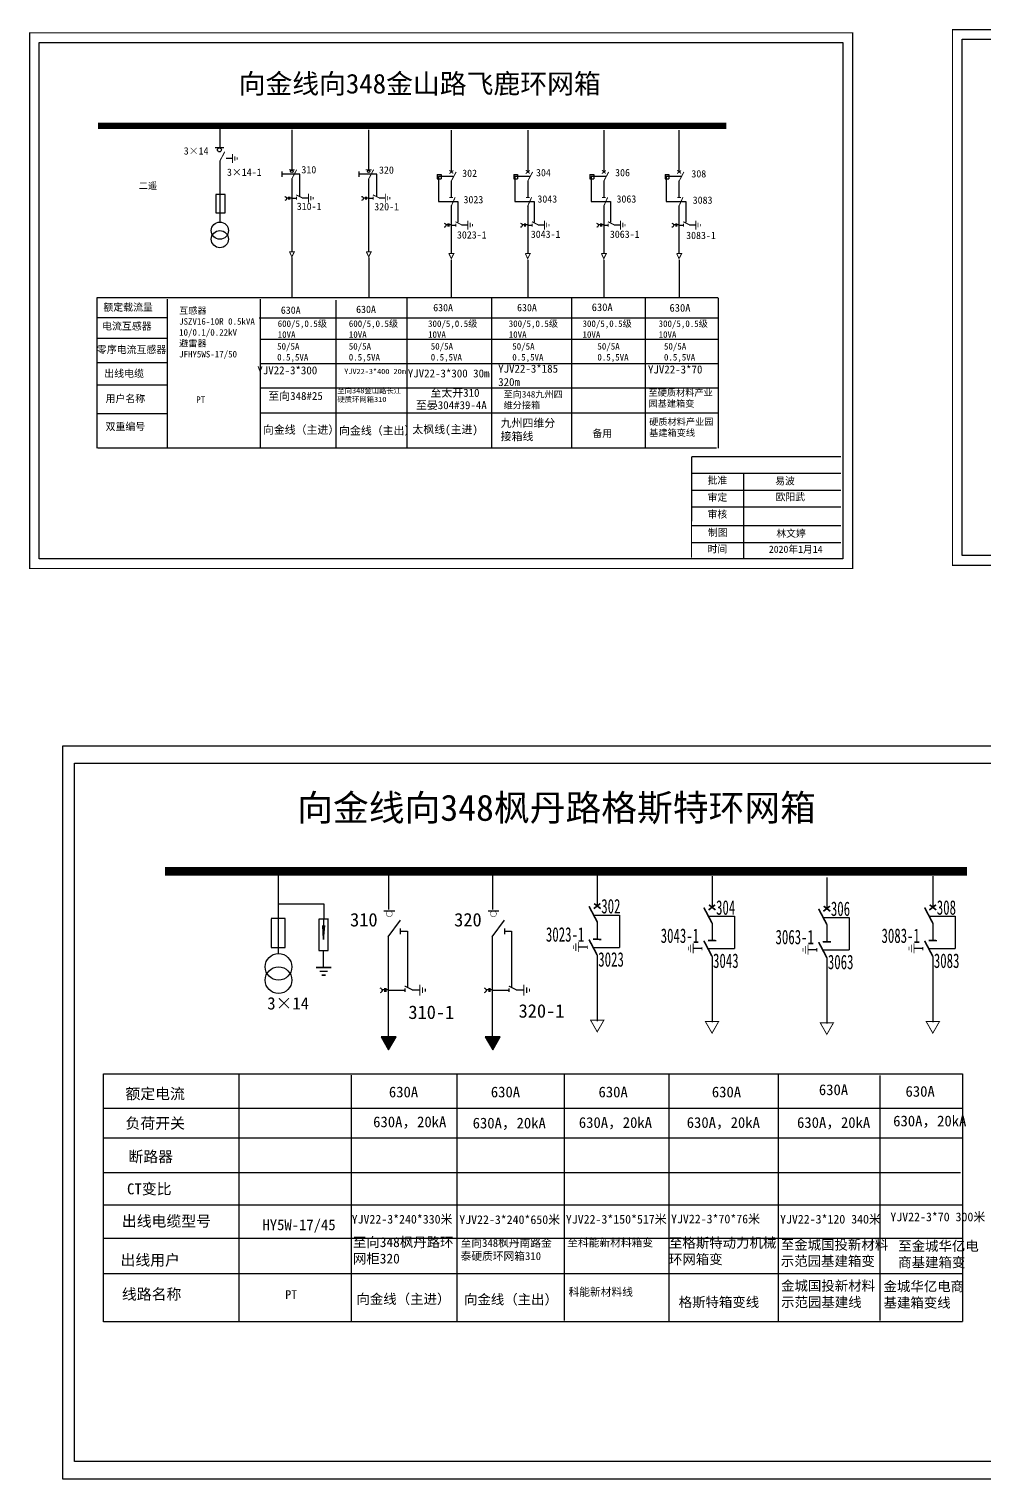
# Model space of a CAD drawing. Extents: x 1414 to 2152, y -447 to -213.
# Drawn here: x 1618.9 to 1764.7, y -436.2 to -215.1 of the extents above; entities that cross this region are included whole.
import ezdxf

# ---------------------------------------------------------------- set-up
doc = ezdxf.new("R2010")
doc.units = 0
doc.header["$LTSCALE"] = 0.774411
doc.linetypes.add('ACAD_ISO02W100', pattern=[15, 12, -3])
doc.linetypes.add('CENTER', pattern=[50.8, 31.75, -6.35, 6.35, -6.35])
doc.layers.get('0').update_dxf_attribs({"linetype": 'CONTINUOUS'})
doc.layers.add('1', color=7, linetype='CONTINUOUS')
doc.layers.add('2', color=7, linetype='CONTINUOUS')
doc.styles.add('HZ', font='')
doc.styles.add('hztxt_txtstyle_0.00_0_0', font='simkai.ttf')
doc.styles.add('hztxt_txtstyle_2.70_0_0', font='simkai.ttf', dxfattribs={"height": 2.7})
doc.styles.add('KaiTi_GB2312_txtstyle_1.09_0_0', font='simkai_0.ttf', dxfattribs={"height": 1.0944})
doc.styles.get("Standard").update_dxf_attribs({"font": '', "height": 2.5})
doc.styles.add('字体', font='simkai_0.ttf', dxfattribs={"height": 2.5})
doc.styles.add('宋体', font='')
doc.styles.get('HZ').set_extended_font_data('SimSun')
doc.styles.get('Standard').set_extended_font_data('SimSun')
doc.styles.get('宋体').set_extended_font_data('SimSun')

# ---------------------------------------------------------------- blocks, each defined once
blk = doc.blocks.new('JD')
for points in [[(-2, 0.2), (-2, -0.2), (2, 0.2), (2, -0.2)], [(1, -1.2), (1, -0.8), (-1, -1.2), (-1, -0.8)], [(-0.5, -1.8), (-0.5, -2.2), (0.5, -1.8), (0.5, -2.2)]]:
    blk.add_trace(points)

msp = doc.modelspace()

# ---------------------------------------------------------------- hatches: boundary and pattern name
for points in [[(1673.77, -370.78), (1674.9, -368.82), (1672.64, -368.82)], [(1689.64, -370.78), (1690.77, -368.82), (1688.51, -368.82)]]:
    msp.add_hatch(color=7).paths.add_polyline_path(points)

# ---------------------------------------------------------------- linework, layer by layer
at = {"color": 0}
for p, q in [((1648.02, -229.88), (1648.02, -233.17)), ((1659, -230.48), (1659, -236.59)), ((1670.72, -230.48), (1670.72, -236.59)), ((1683.31, -230.52), (1683.31, -236.93)), ((1694.97, -230.52), (1694.97, -236.93)), ((1706.57, -230.52), (1706.57, -236.93)), ((1718.04, -230.52), (1718.04, -236.93)), ((1648.04, -235.2), (1648.04, -244.53)), ((1649.02, -234.83), (1649.96, -234.83)), ((1659, -237.96), (1659, -249.06)), ((1670.72, -237.96), (1670.72, -249.06)), ((1681.18, -237.28), (1681.78, -237.28)), ((1681.18, -237.28), (1681.18, -237.94)), ((1681.18, -237.94), (1681.78, -237.94)), ((1681.78, -237.28), (1681.78, -237.94)), ((1683.31, -238.29), (1683.31, -240.77)), ((1692.84, -237.28), (1693.44, -237.28)), ((1692.84, -237.28), (1692.84, -237.94)), ((1692.84, -237.94), (1693.44, -237.94)), ((1693.44, -237.28), (1693.44, -237.94)), ((1694.97, -238.29), (1694.97, -240.77)), ((1704.44, -237.28), (1705.04, -237.28)), ((1704.44, -237.28), (1704.44, -237.94)), ((1704.44, -237.94), (1705.04, -237.94)), ((1705.04, -237.28), (1705.04, -237.94)), ((1706.57, -238.29), (1706.57, -240.77)), ((1715.91, -237.28), (1716.51, -237.28)), ((1715.91, -237.28), (1715.91, -237.94)), ((1715.91, -237.94), (1716.51, -237.94)), ((1716.51, -237.28), (1716.51, -237.94)), ((1718.04, -238.29), (1718.04, -240.77)), ((1659, -240.9), (1659.7, -240.9)), ((1660.6, -240.88), (1661.54, -240.88)), ((1670.72, -240.9), (1671.41, -240.9)), ((1672.32, -240.88), (1673.26, -240.88)), ((1683.31, -242.01), (1683.31, -249.31)), ((1694.97, -242.01), (1694.97, -249.31)), ((1706.57, -242.01), (1706.57, -249.31)), ((1718.04, -242.01), (1718.04, -249.31)), ((1683.31, -245.01), (1684, -245.01)), ((1684.9, -244.99), (1685.85, -244.99)), ((1694.97, -245.01), (1695.66, -245.01)), ((1696.56, -244.99), (1697.5, -244.99)), ((1706.57, -245.01), (1707.26, -245.01)), ((1708.16, -244.99), (1709.1, -244.99)), ((1718.04, -245.01), (1718.73, -245.01)), ((1719.64, -244.99), (1720.58, -244.99)), ((1640.08, -259.16), (1629.38, -259.16)), ((1640.04, -262.31), (1629.33, -262.31)), ((1640.04, -266.02), (1629.33, -266.02)), ((1640, -269.41), (1629.29, -269.41)), ((1640.04, -273.82), (1629.33, -273.82)), ((1673.7, -353.56), (1673.7, -369.16)), ((1689.57, -353.56), (1689.57, -369.16)), ((1650.93, -374.47), (1650.93, -412.28)), ((1668.03, -374.68), (1668.03, -412.34)), ((1630.29, -379.67), (1645.32, -379.67)), ((1645.25, -379.67), (1657.93, -379.67)), ((1655.43, -379.67), (1761.32, -379.67)), ((1630.29, -384.24), (1645.26, -384.24)), ((1645.19, -384.24), (1657.87, -384.24)), ((1657.65, -384.24), (1761.26, -384.24)), ((1630.29, -394.45), (1645.15, -394.45)), ((1645.08, -394.45), (1657.76, -394.45)), ((1657.54, -394.45), (1761.15, -394.45))]:
    msp.add_line(p, q, dxfattribs=at)
at = {"color": 0, "linetype": 'ACAD_ISO02W100'}
for p, q in [((1683.61, -237.63), (1681.37, -237.63)), ((1681.37, -237.63), (1681.37, -241.44)), ((1695.27, -237.63), (1693.03, -237.63)), ((1693.03, -237.63), (1693.03, -241.44)), ((1706.87, -237.63), (1704.63, -237.63)), ((1704.63, -237.63), (1704.63, -241.44)), ((1718.34, -237.63), (1716.1, -237.63)), ((1716.1, -237.63), (1716.1, -241.44)), ((1681.37, -241.44), (1684.33, -241.44)), ((1684.33, -241.44), (1684.33, -244.58)), ((1693.03, -241.44), (1695.98, -241.44)), ((1695.98, -241.44), (1695.98, -244.58)), ((1704.63, -241.44), (1707.58, -241.44)), ((1707.58, -241.44), (1707.58, -244.58)), ((1716.1, -241.44), (1719.06, -241.44)), ((1719.06, -241.44), (1719.06, -244.58))]:
    msp.add_line(p, q, dxfattribs=at)
at = {"color": 0, "linetype": 'CENTER'}
for p, q in [((1659.01, -249.96), (1659.01, -256.09)), ((1670.73, -249.96), (1670.73, -256.09)), ((1683.32, -250.3), (1683.32, -256.06)), ((1694.97, -250.3), (1694.97, -256.06)), ((1706.57, -250.3), (1706.57, -256.06)), ((1718.05, -250.3), (1718.05, -256.06))]:
    msp.add_line(p, q, dxfattribs=at)
at = {"color": 0, "linetype": 'Continuous'}
for p, q in [((1629.31, -256.08), (1723.97, -256.08)), ((1629.35, -279.02), (1629.35, -256.08)), ((1639.98, -256.33), (1639.98, -279.02)), ((1654.19, -256.33), (1654.19, -279.02)), ((1665.71, -256.48), (1665.71, -279)), ((1676.54, -256.12), (1676.54, -279.02)), ((1689.43, -256.12), (1689.43, -279.02)), ((1701.63, -256.14), (1701.63, -279.03)), ((1712.9, -256.21), (1712.9, -279.11)), ((1724.03, -256.09), (1724.03, -279.04)), ((1654.02, -259.14), (1724.01, -259.14)), ((1654.19, -262.44), (1724.03, -262.44)), ((1654.19, -266.12), (1723.91, -266.12)), ((1654.19, -269.85), (1724.1, -269.85)), ((1654.19, -273.64), (1724.01, -273.64)), ((1723.76, -279.02), (1629.43, -279.02)), ((1719.97, -282.83), (1742.72, -282.83)), ((1727.86, -282.83), (1727.86, -295.76)), ((1719.97, -285.42), (1742.72, -285.42)), ((1719.97, -288.01), (1742.72, -288.01)), ((1719.97, -290.84), (1742.72, -290.84)), ((1719.97, -293.43), (1742.72, -293.43))]:
    msp.add_line(p, q, dxfattribs=at)
for p, q in [((1656.94, -344.12), (1656.94, -356.19)), ((1705.57, -344.13), (1705.57, -348.96)), ((1723.08, -344.32), (1723.08, -349.15)), ((1740.58, -344.52), (1740.58, -349.35)), ((1756.74, -344.32), (1756.74, -349.15)), ((1658.01, -350.76), (1655.86, -350.76)), ((1655.86, -350.81), (1655.86, -355.17)), ((1658.01, -355.17), (1658.01, -350.76)), ((1664.6, -350.89), (1663.15, -350.89)), ((1673.06, -349.59), (1674.69, -349.59)), ((1688.93, -349.59), (1690.56, -349.59)), ((1705.02, -350.24), (1708.99, -350.24)), ((1705.57, -351.28), (1705.57, -353.93)), ((1708.99, -350.24), (1708.99, -355.17)), ((1722.53, -350.43), (1726.5, -350.43)), ((1723.08, -351.48), (1723.08, -354.13)), ((1726.5, -350.43), (1726.5, -355.36)), ((1740.03, -350.63), (1744, -350.63)), ((1744, -350.63), (1744, -355.56)), ((1756.19, -350.43), (1760.16, -350.43)), ((1756.74, -351.48), (1756.74, -354.13)), ((1760.16, -350.43), (1760.16, -355.36)), ((1675.55, -352.29), (1675.55, -353.14)), ((1675.57, -352.72), (1676.65, -352.72)), ((1676.65, -352.72), (1676.65, -361.29)), ((1691.42, -352.29), (1691.42, -353.14)), ((1691.44, -352.72), (1692.52, -352.72)), ((1692.52, -352.72), (1692.52, -361.29)), ((1740.58, -351.67), (1740.58, -354.32)), ((1655.86, -355.17), (1658.01, -355.17)), ((1704.05, -355.16), (1702.71, -355.16)), ((1704.95, -355.17), (1708.99, -355.17)), ((1721.56, -355.36), (1720.21, -355.36)), ((1722.45, -355.36), (1726.5, -355.36)), ((1739.06, -355.56), (1737.72, -355.56)), ((1739.96, -355.56), (1744, -355.56)), ((1755.22, -355.36), (1753.88, -355.36)), ((1756.12, -355.36), (1760.16, -355.36)), ((1705.57, -356.35), (1705.57, -366.4)), ((1723.08, -356.55), (1723.08, -366.59)), ((1740.58, -356.74), (1740.58, -366.79)), ((1756.74, -356.55), (1756.74, -366.59)), ((1673.77, -361.68), (1676.26, -361.68)), ((1677.36, -361.65), (1678.5, -361.65)), ((1689.64, -361.68), (1692.13, -361.68)), ((1693.23, -361.65), (1694.37, -361.65))]:
    msp.add_line(p, q)
at = {"color": 7}
for p, q in [((1673.81, -349.41), (1673.81, -343.82)), ((1689.68, -349.41), (1689.68, -343.82))]:
    msp.add_line(p, q, dxfattribs=at)
at = {"linetype": 'Continuous'}
for p, q in [((1656.94, -348.55), (1663.87, -348.55)), ((1663.87, -348.55), (1663.87, -350.88))]:
    msp.add_line(p, q, dxfattribs=at)
at = {"color": 0, "linetype": 'Continuous', "const_width": 0.182}
for points in [[(1619.02, -215.7), (1744.51, -215.7), (1744.51, -297.4), (1619.02, -297.4)], [(1759.75, -215.21), (1885.23, -215.21), (1885.23, -296.91), (1759.75, -296.91)]]:
    msp.add_lwpolyline(points, close=True, dxfattribs=at)
at = {"color": 0, "linetype": 'Continuous'}
for points in [[(1761.23, -216.68), (1883.76, -216.68), (1883.76, -295.43), (1761.23, -295.43)], [(1620.5, -217.18), (1743.03, -217.18), (1743.03, -295.93), (1620.5, -295.93)]]:
    msp.add_lwpolyline(points, close=True, dxfattribs=at)
at = {"color": 0}
for points, const_width in [([(1629.43, -229.88), (1725.28, -229.88)], 0.998), ([(1647.27, -233.22), (1648.67, -233.22)], 0.238), ([(1648.04, -235.24), (1648.79, -233.82)], 0.15), ([(1658.56, -236.61), (1659.45, -236.61)], 0.15), ([(1659, -237.99), (1659.75, -236.57)], 0.15), ([(1670.28, -236.61), (1671.16, -236.61)], 0.15), ([(1670.72, -237.99), (1671.47, -236.57)], 0.15), ([(1683.03, -236.66), (1683.62, -237.14)], 0.15), ([(1694.69, -236.66), (1695.28, -237.14)], 0.15), ([(1706.29, -236.66), (1706.87, -237.14)], 0.15), ([(1717.76, -236.66), (1718.35, -237.14)], 0.15), ([(1683.03, -237.16), (1683.63, -236.7)], 0.15), ([(1683.31, -238.33), (1684.06, -236.91)], 0.15), ([(1694.68, -237.16), (1695.29, -236.7)], 0.15), ([(1694.97, -238.33), (1695.72, -236.91)], 0.15), ([(1706.28, -237.16), (1706.89, -236.7)], 0.15), ([(1706.57, -238.33), (1707.32, -236.91)], 0.15), ([(1717.76, -237.16), (1718.37, -236.7)], 0.15), ([(1718.04, -238.33), (1718.79, -236.91)], 0.15), ([(1659.66, -240.41), (1660.66, -240.9)], 0.15), ([(1659.7, -240.67), (1659.7, -241.13)], 0.15), ([(1671.38, -240.41), (1672.37, -240.9)], 0.15), ([(1671.41, -240.67), (1671.41, -241.13)], 0.15), ([(1683.04, -240.81), (1683.6, -240.81)], 0.15), ([(1683.28, -242.19), (1683.91, -240.78)], 0.15), ([(1694.7, -240.81), (1695.26, -240.81)], 0.15), ([(1694.94, -242.19), (1695.57, -240.78)], 0.15), ([(1706.3, -240.81), (1706.85, -240.81)], 0.15), ([(1706.54, -242.19), (1707.17, -240.78)], 0.15), ([(1717.78, -240.81), (1718.33, -240.81)], 0.15), ([(1718.01, -242.19), (1718.64, -240.78)], 0.15), ([(1683.96, -244.51), (1684.96, -245.01)], 0.15), ([(1684, -244.78), (1684, -245.24)], 0.15), ([(1695.62, -244.51), (1696.62, -245.01)], 0.15), ([(1695.66, -244.78), (1695.66, -245.24)], 0.15), ([(1707.22, -244.51), (1708.22, -245.01)], 0.15), ([(1707.26, -244.78), (1707.26, -245.24)], 0.15), ([(1718.7, -244.51), (1719.69, -245.01)], 0.15), ([(1718.73, -244.78), (1718.73, -245.24)], 0.15), ([(1658.64, -249.08), (1659.4, -249.08), (1659.01, -249.85), (1658.65, -249.07)], 0.15), ([(1670.35, -249.08), (1671.12, -249.08), (1670.73, -249.85), (1670.36, -249.07)], 0.15), ([(1682.94, -249.36), (1683.71, -249.36), (1683.32, -250.13), (1682.95, -249.35)], 0.15), ([(1694.6, -249.36), (1695.36, -249.36), (1694.97, -250.13), (1694.61, -249.35)], 0.15), ([(1706.2, -249.36), (1706.96, -249.36), (1706.57, -250.13), (1706.21, -249.35)], 0.15), ([(1717.68, -249.36), (1718.44, -249.36), (1718.05, -250.13), (1717.68, -249.35)], 0.15)]:
    msp.add_lwpolyline(points, dxfattribs=dict(at, const_width=const_width))
for points in [[(1657.49, -236.84), (1657.49, -237.67)], [(1669.21, -236.84), (1669.21, -237.67)], [(1647.44, -240.37), (1647.44, -243.17), (1648.83, -243.17), (1648.83, -240.34), (1647.44, -240.34)], [(1658.5, -240.9), (1658.19, -240.9)], [(1658.5, -240.69), (1658.5, -241.14)], [(1658.64, -240.69), (1658.64, -241.14)], [(1659, -240.9), (1658.64, -240.9)], [(1670.22, -240.9), (1669.9, -240.9)], [(1670.22, -240.69), (1670.22, -241.14)], [(1670.36, -240.69), (1670.36, -241.14)], [(1670.72, -240.9), (1670.36, -240.9)], [(1682.81, -245), (1682.49, -245)], [(1682.81, -244.79), (1682.81, -245.25)], [(1682.95, -244.79), (1682.95, -245.25)], [(1683.31, -245), (1682.95, -245)], [(1694.47, -245), (1694.15, -245)], [(1694.47, -244.79), (1694.47, -245.25)], [(1694.61, -244.79), (1694.61, -245.25)], [(1694.97, -245), (1694.61, -245)], [(1706.06, -245), (1705.75, -245)], [(1706.06, -244.79), (1706.06, -245.25)], [(1706.2, -244.79), (1706.2, -245.25)], [(1706.57, -245), (1706.2, -245)], [(1717.54, -245), (1717.22, -245)], [(1717.54, -244.79), (1717.54, -245.25)], [(1717.68, -244.79), (1717.68, -245.25)], [(1718.04, -245), (1717.68, -245)]]:
    msp.add_lwpolyline(points, dxfattribs=at)
at = {"color": 0, "linetype": 'ACAD_ISO02W100'}
for points in [[(1660.23, -240.67), (1660.23, -237.26), (1657.49, -237.26)], [(1671.95, -240.67), (1671.95, -237.26), (1669.21, -237.26)]]:
    msp.add_lwpolyline(points, dxfattribs=at)
at = {"color": 0}
for points in [[(1657.92, -240.64, -0.877934), (1657.93, -241.25)], [(1669.64, -240.64, -0.877934), (1669.65, -241.25)], [(1682.22, -244.74, -0.877934), (1682.24, -245.35)], [(1693.88, -244.74, -0.877934), (1693.89, -245.35)], [(1705.48, -244.74, -0.877934), (1705.49, -245.35)], [(1716.96, -244.74, -0.877934), (1716.97, -245.35)]]:
    msp.add_lwpolyline(points, format="xyb", dxfattribs=at)
at = {"color": 0, "linetype": 'Continuous', "const_width": 0.182}
for points in [[(1719.97, -280.35), (1719.95, -295.72)], [(1719.97, -280.35), (1742.72, -280.35)]]:
    msp.add_lwpolyline(points, dxfattribs=at)
at = {"linetype": 'Continuous'}
for points in [[(1624.09, -324.44), (1790.6, -324.44), (1790.6, -436.25), (1624.09, -436.25)], [(1625.85, -327.08), (1788.4, -327.08), (1788.4, -433.6), (1625.85, -433.6)]]:
    msp.add_lwpolyline(points, close=True, dxfattribs=at)
for points, const_width in [([(1639.66, -343.59), (1761.95, -343.59)], 1.33), ([(1705.57, -351.28), (1704.32, -348.91)], 0.25), ([(1706.04, -348.49), (1705.04, -349.27)], 0.25), ([(1705.1, -348.49), (1706.1, -349.27)], 0.25), ([(1723.08, -351.48), (1721.83, -349.1)], 0.25), ([(1723.55, -348.68), (1722.55, -349.47)], 0.25), ([(1722.61, -348.68), (1723.61, -349.47)], 0.25), ([(1740.58, -351.67), (1739.33, -349.3)], 0.25), ([(1741.05, -348.88), (1740.05, -349.67)], 0.25), ([(1740.11, -348.88), (1741.11, -349.67)], 0.25), ([(1756.74, -351.48), (1755.49, -349.1)], 0.25), ([(1757.21, -348.68), (1756.21, -349.47)], 0.25), ([(1756.27, -348.68), (1757.27, -349.47)], 0.25), ([(1673.06, -349.59), (1674.69, -349.59)], 0.139), ([(1688.93, -349.59), (1690.56, -349.59)], 0.139), ([(1706.21, -353.96), (1704.93, -353.91)], 0.25), ([(1701.94, -354.88), (1701.94, -355.42)], 0.109), ([(1702.31, -354.55), (1702.31, -355.72)], 0.109), ([(1702.7, -354.36), (1702.7, -355.9)], 0.109), ([(1704.05, -354.89), (1704.05, -355.44)], 0.109), ([(1705.57, -356.35), (1704.32, -353.98)], 0.25), ([(1719.45, -355.07), (1719.45, -355.62)], 0.109), ([(1719.81, -354.74), (1719.81, -355.92)], 0.109), ([(1720.2, -354.56), (1720.2, -356.1)], 0.109), ([(1721.56, -355.09), (1721.56, -355.63)], 0.109), ([(1723.08, -356.55), (1721.83, -354.17)], 0.25), ([(1723.72, -354.15), (1722.44, -354.11)], 0.25), ([(1736.95, -355.27), (1736.95, -355.81)], 0.109), ([(1737.32, -354.94), (1737.32, -356.11)], 0.109), ([(1737.71, -354.76), (1737.71, -356.29)], 0.109), ([(1739.06, -355.28), (1739.06, -355.83)], 0.109), ([(1740.58, -356.74), (1739.33, -354.37)], 0.25), ([(1741.22, -354.35), (1739.94, -354.3)], 0.25), ([(1753.11, -355.07), (1753.11, -355.62)], 0.109), ([(1753.48, -354.74), (1753.48, -355.92)], 0.109), ([(1753.87, -354.56), (1753.87, -356.1)], 0.109), ([(1755.22, -355.09), (1755.22, -355.63)], 0.109), ([(1756.74, -356.55), (1755.49, -354.17)], 0.25), ([(1757.38, -354.15), (1756.1, -354.11)], 0.25), ([(1676.21, -361.07), (1677.43, -361.68)], 0.182), ([(1676.26, -361.4), (1676.26, -361.96)], 0.182), ([(1692.08, -361.07), (1693.3, -361.68)], 0.182), ([(1692.13, -361.4), (1692.13, -361.96)], 0.182)]:
    msp.add_lwpolyline(points, dxfattribs=dict(const_width=const_width))
at = {"const_width": 0.0695}
for points in [[(1673.42, -350.05, 1), (1674.32, -350.05, 1)], [(1689.29, -350.05, 1), (1690.19, -350.05, 1)]]:
    msp.add_lwpolyline(points, format="xyb", close=True, dxfattribs=at)
for points in [[(1672.45, -361.36, -0.877934), (1672.46, -362.09)], [(1688.32, -361.36, -0.877934), (1688.33, -362.09)]]:
    msp.add_lwpolyline(points, format="xyb")
for points in [[(1673.16, -361.67), (1672.78, -361.67)], [(1673.16, -361.41), (1673.16, -361.97)], [(1673.33, -361.41), (1673.33, -361.97)], [(1673.77, -361.67), (1673.33, -361.67)], [(1689.03, -361.67), (1688.65, -361.67)], [(1689.03, -361.41), (1689.03, -361.97)], [(1689.2, -361.41), (1689.2, -361.97)], [(1689.64, -361.67), (1689.2, -361.67)]]:
    msp.add_lwpolyline(points)
at = {"color": 0, "const_width": 0.141}
for points in [[(1704.57, -366.29), (1705.57, -368.05), (1706.58, -366.29)], [(1722.07, -366.49), (1723.08, -368.25), (1724.08, -366.49)], [(1739.58, -366.68), (1740.58, -368.44), (1741.59, -366.68)], [(1755.74, -366.49), (1756.74, -368.25), (1757.75, -366.49)]]:
    msp.add_lwpolyline(points, close=True, dxfattribs=at)
at = {"color": 7}
for points in [[(1673.77, -370.78), (1674.9, -368.82), (1672.64, -368.82)], [(1689.64, -370.78), (1690.77, -368.82), (1688.51, -368.82)]]:
    msp.add_lwpolyline(points, close=True, dxfattribs=at)
at = {"color": 0}
for centre, radius in [((1647.97, -233.55), 0.305), ((1659, -236.82), 0.192), ((1670.72, -236.82), 0.192)]:
    msp.add_circle(centre, radius, dxfattribs=at)
for points in [[(1665.04, -358.11), (1665.04, -358.35), (1662.68, -358.11), (1662.68, -358.35)], [(1663.27, -358.94), (1663.27, -358.7), (1664.45, -358.94), (1664.45, -358.7)], [(1664.15, -359.29), (1664.15, -359.53), (1663.56, -359.29), (1663.56, -359.53)]]:
    msp.add_trace(points)
at = {"layer": '1'}
for points in [[(1672.45, -361.35, -0.877934), (1672.46, -362.09)], [(1688.32, -361.35, -0.877934), (1688.33, -362.09)]]:
    msp.add_lwpolyline(points, format="xyb", dxfattribs=at)
at = {"layer": '2'}
for p, q in [((1663.15, -350.89), (1663.15, -355.66)), ((1663.85, -350.92), (1663.86, -353.99)), ((1664.55, -355.66), (1664.55, -350.9)), ((1673.7, -353.56), (1675.58, -351.04)), ((1689.57, -353.56), (1691.45, -351.04)), ((1663.86, -353.92), (1663.72, -351.82)), ((1663.82, -353.99), (1664.03, -351.82)), ((1663.15, -355.66), (1664.55, -355.66)), ((1663.86, -358.23), (1663.86, -355.81)), ((1630.29, -374.47), (1645.26, -374.47)), ((1630.29, -412.28), (1630.29, -374.47)), ((1645.19, -374.47), (1657.87, -374.47)), ((1657.65, -374.47), (1761.26, -374.47)), ((1684.16, -374.51), (1684.16, -412.34)), ((1700.53, -374.63), (1700.53, -412.09)), ((1716.49, -374.63), (1716.49, -412.22)), ((1733.17, -374.63), (1733.17, -412.22)), ((1748.65, -374.7), (1748.65, -412.09)), ((1761.26, -374.47), (1761.26, -412.22)), ((1630.29, -389.49), (1655.25, -389.49)), ((1644.87, -389.49), (1657.55, -389.49)), ((1657.34, -389.49), (1760.95, -389.49)), ((1630.29, -399.5), (1761.17, -399.5)), ((1645.26, -404.97), (1630.29, -404.97)), ((1657.87, -404.97), (1645.19, -404.97)), ((1761.26, -404.97), (1657.65, -404.97)), ((1645.26, -412.28), (1630.29, -412.28)), ((1657.87, -412.28), (1645.19, -412.28)), ((1761.26, -412.28), (1657.65, -412.28))]:
    msp.add_line(p, q, dxfattribs=at)
at = {"layer": '2', "color": 0}
for centre in [(1648.04, -245.86), (1648.04, -247.17)]:
    msp.add_circle(centre, 1.31, dxfattribs=at)
at = {"layer": '2'}
for centre in [(1656.98, -358.14), (1656.98, -360.17)]:
    msp.add_circle(centre, 2.04, dxfattribs=at)

# ---------------------------------------------------------------- block references
at = {"color": 0, "xscale": 0.3494655254594932, "yscale": 0.3494655254594932, "zscale": 0.3494655254595134, "rotation": 90}
for p in [(1649.97, -234.86), (1661.55, -240.91), (1673.27, -240.91), (1685.86, -245.02), (1697.52, -245.02), (1709.11, -245.02), (1720.59, -245.02)]:
    msp.add_blockref('JD', p, dxfattribs=at)
at = {"xscale": 0.4250017950198526, "yscale": 0.4250017950198526, "zscale": 0.4250017950949055, "rotation": 90}
for p in [(1678.52, -361.69), (1694.39, -361.69)]:
    msp.add_blockref('JD', p, dxfattribs=at)

# ---------------------------------------------------------------- texts
at = {"color": 0, "linetype": 'Continuous', "style": 'hztxt_txtstyle_2.70_0_0'}
for s, p in [('3×14', (1642.53, -234.26)), ('3×14-1', (1649.12, -237.51)), ('310', (1660.47, -237.12)), ('320', (1672.3, -237.18)), ('302', (1684.98, -237.67)), ('304', (1696.24, -237.57)), ('306', (1708.3, -237.57)), ('308', (1719.93, -237.75)), ('3023', (1685.18, -241.69)), ('3043', (1696.45, -241.59)), ('3063', (1708.51, -241.59)), ('3083', (1720.13, -241.77)), ('310-1', (1659.76, -242.71)), ('320-1', (1671.58, -242.77)), ('3023-1', (1684.18, -247.07)), ('3043-1', (1695.44, -246.97)), ('3063-1', (1707.5, -246.97)), ('3083-1', (1719.13, -247.14))]:
    msp.add_text(s, height=1.109, dxfattribs=at).set_placement(p)
at = {"style": '宋体', "width": 0.65}
for s, p in [('302', (1706.19, -349.99)), ('304', (1723.69, -350.19)), ('306', (1741.2, -350.38)), ('308', (1757.35, -350.19)), ('3023-1', (1697.75, -354.3)), ('3043-1', (1715.25, -354.49)), ('3063-1', (1732.76, -354.69)), ('3083-1', (1748.92, -354.49)), ('3023', (1705.73, -358.11)), ('3043', (1723.23, -358.31)), ('3063', (1740.74, -358.5)), ('3083', (1756.9, -358.31))]:
    msp.add_text(s, height=2.206, dxfattribs=at).set_placement(p)
at = {"color": 0}
for s, height, p in [('310', 2.055, (1667.89, -351.98)), ('320', 2.055, (1683.76, -351.98)), ('310-1', 2.055, (1676.78, -366.09)), ('320-1', 2.055, (1693.58, -365.89)), ('630A', 1.639, (1673.81, -378.04)), ('630A', 1.639, (1689.35, -378.04)), ('630A', 1.639, (1705.77, -378.04)), ('630A', 1.639, (1723.05, -378.04)), ('630A', 1.639, (1739.37, -377.7)), ('630A', 1.639, (1752.58, -377.95)), ('630A，20kA', 1.639, (1671.41, -382.6)), ('630A，20kA', 1.639, (1686.58, -382.78)), ('630A，20kA', 1.639, (1702.77, -382.7)), ('630A，20kA', 1.639, (1719.22, -382.7)), ('630A，20kA', 1.639, (1736.04, -382.7)), ('630A，20kA', 1.639, (1750.7, -382.46)), ('YJV22-3*240*330米', 1.3284, (1668.13, -397.29)), ('YJV22-3*150*517米', 1.3284, (1700.79, -397.3)), ('YJV22-3*70*76米', 1.3284, (1716.83, -397.25)), ('YJV22-3*120 340米', 1.3284, (1733.45, -397.29)), ('YJV22-3*70 300米', 1.3284, (1750.27, -396.94)), ('HY5W-17/45', 1.639, (1654.53, -398.3)), ('YJV22-3*240*650米', 1.3284, (1684.54, -397.36)), ('PT', 1.328, (1658.01, -408.78))]:
    msp.add_text(s, height=height, dxfattribs=at).set_placement(p)
msp.add_text('3×14', height=1.875).set_placement((1655.26, -364.64))
at = {"color": 0, "style": 'HZ'}
for s, p in [('额定电流', (1633.64, -378.32)), ('负荷开关', (1633.65, -382.82)), ('断路器', (1634.09, -387.91)), ('CT变比', (1633.88, -392.83)), ('出线电缆型号', (1633.09, -397.75)), ('出线用户', (1632.88, -403.68)), ('线路名称', (1633.1, -408.89))]:
    msp.add_text(s, height=1.661, dxfattribs=at).set_placement(p)
at = {"color": 0, "linetype": 'Continuous', "attachment_point": 1}
for s, insert, char_height, width, style in [('{\\fSimSun|b0|i0|c134|p2;向金线向348金山路飞鹿环网箱}', (1650.89, -221.95), 3, 85.7498, '字体'), ('{\\fSimSun|b0|i0|c134|p2;二遥}', (1635.66, -238.52), 1.0024, 7.7986, 'hztxt_txtstyle_0.00_0_0'), ('{\\fSimSun|b0|i0|c134|p2;额定载流量}', (1630.26, -256.99), 1.1094, 17.8852, 'hztxt_txtstyle_2.70_0_0'), ('\\A1;{\\fSimSun|b0|i0|c134|p2;互感器\\PJSZV16-10R 0.5kVA\\P10/0.1/0.22kV\\P避雷器\\PJFHY5WS-17/50}', (1641.82, -257.55), 0.9985, 18.4113, 'hztxt_txtstyle_2.70_0_0'), ('{\\fSimSun|b0|i0|c134|p2;630A}', (1657.33, -257.44), 1.1094, 17.8852, 'hztxt_txtstyle_2.70_0_0'), ('{\\fSimSun|b0|i0|c134|p2;630A}', (1668.81, -257.31), 1.1094, 17.8852, 'hztxt_txtstyle_2.70_0_0'), ('{\\fSimSun|b0|i0|c134|p2;630A}', (1680.56, -257.05), 1.1094, 17.8852, 'hztxt_txtstyle_2.70_0_0'), ('{\\fSimSun|b0|i0|c134|p2;630A}', (1693.35, -257.05), 1.1094, 17.8852, 'hztxt_txtstyle_2.70_0_0'), ('{\\fSimSun|b0|i0|c134|p2;630A}', (1704.73, -256.96), 1.1757, 9.454, 'hztxt_txtstyle_0.00_0_0'), ('{\\fSimSun|b0|i0|c134|p2;630A}', (1716.59, -257.05), 1.1757, 9.454, 'hztxt_txtstyle_0.00_0_0'), ('{\\fSimSun|b0|i0|c134|p2;电流互感器}', (1630.07, -259.87), 1.1094, 17.8852, 'hztxt_txtstyle_2.70_0_0'), ('\\A1;{\\fSimSun|b0|i0|c134|p2;600/5,0.5级\\P10VA}', (1656.85, -259.55), 0.9985, 18.4113, 'hztxt_txtstyle_2.70_0_0'), ('\\A1;{\\fSimSun|b0|i0|c134|p2;600/5,0.5级\\P10VA}', (1667.7, -259.55), 0.9985, 18.4113, 'hztxt_txtstyle_2.70_0_0'), ('\\A1;{\\fSimSun|b0|i0|c134|p2;300/5,0.5级\\P10VA}', (1679.78, -259.55), 0.9985, 18.4113, 'hztxt_txtstyle_2.70_0_0'), ('\\A1;{\\fSimSun|b0|i0|c134|p2;300/5,0.5级\\P10VA}', (1692.08, -259.55), 0.9985, 18.4113, 'hztxt_txtstyle_2.70_0_0'), ('\\A1;{\\fSimSun|b0|i0|c134|p2;300/5,0.5级\\P10VA}', (1703.33, -259.55), 0.9985, 18.4113, 'hztxt_txtstyle_2.70_0_0'), ('\\A1;{\\fSimSun|b0|i0|c134|p2;300/5,0.5级\\P10VA}', (1714.93, -259.55), 0.9985, 18.4113, 'hztxt_txtstyle_2.70_0_0'), ('{\\fSimSun|b0|i0|c134|p2;50/5A\\P0.5,5VA}', (1656.77, -263.01), 0.9985, 17.8852, 'hztxt_txtstyle_2.70_0_0'), ('{\\fSimSun|b0|i0|c134|p2;50/5A\\P0.5,5VA}', (1667.69, -263.01), 0.9985, 17.8852, 'hztxt_txtstyle_2.70_0_0'), ('{\\fSimSun|b0|i0|c134|p2;50/5A\\P0.5,5VA}', (1680.19, -263.01), 0.9985, 17.8852, 'hztxt_txtstyle_2.70_0_0'), ('{\\fSimSun|b0|i0|c134|p2;50/5A\\P0.5,5VA}', (1692.62, -263.01), 0.9985, 17.8852, 'hztxt_txtstyle_2.70_0_0'), ('{\\fSimSun|b0|i0|c134|p2;50/5A\\P0.5,5VA}', (1705.6, -263.01), 0.9985, 17.8852, 'hztxt_txtstyle_2.70_0_0'), ('{\\fSimSun|b0|i0|c134|p2;50/5A\\P0.5,5VA}', (1715.75, -263.01), 0.9985, 17.8852, 'hztxt_txtstyle_2.70_0_0'), ('{\\fSimSun|b0|i0|c134|p2;零序电流互感器}', (1629.28, -263.45), 1.1094, 17.8852, 'hztxt_txtstyle_2.70_0_0'), ('{\\fSimSun|b0|i0|c134|p2;出线电缆}', (1630.41, -267.09), 1.1094, 17.8852, 'hztxt_txtstyle_2.70_0_0'), ('YJV22-3*300', (1653.75, -266.56), 1.2204, 19.6738, 'hztxt_txtstyle_2.70_0_0'), ('YJV22-3*400 20m', (1667, -266.94), 0.8, 19.6738, 'hztxt_txtstyle_2.70_0_0'), ('YJV22-3*300 30m', (1676.69, -267.03), 1.2204, 19.6738, 'hztxt_txtstyle_2.70_0_0'), ('YJV22-3*185 320m', (1690.47, -266.31), 1.2204, 11.9942, 'hztxt_txtstyle_2.70_0_0'), ('YJV22-3*70', (1713.31, -266.43), 1.22, 11.9942, 'hztxt_txtstyle_2.70_0_0'), ('{\\fSimSun|b0|i0|c134|p2;至向348金山路长江硬质环网箱310}', (1665.95, -269.87), 0.8, 9.9387, 'hztxt_txtstyle_2.70_0_0'), ('{\\fSimSun|b0|i0|c134|p2;用户名称}', (1630.6, -270.94), 1.1094, 17.8852, 'hztxt_txtstyle_2.70_0_0'), ('{\\fSimSun|b0|i0|c134|p2;PT}', (1644.43, -271.14), 1.0024, 7.7986, 'hztxt_txtstyle_0.00_0_0'), ('{\\fSimSun|b0|i0|c134|p2;至向348#25}', (1655.42, -270.47), 1.2204, 9.5156, 'hztxt_txtstyle_2.70_0_0'), ('{\\fSimSun|b0|i0|c134|p2;至晏304#39-4A}', (1677.93, -271.87), 1.2204, 12.9751, 'hztxt_txtstyle_2.70_0_0'), ('{\\fSimSun|b0|i0|c134|p2;至太开310}', (1680.14, -269.99), 1.2204, 9.5156, 'hztxt_txtstyle_2.70_0_0'), ('{\\fSimSun|b0|i0|c134|p2;至向348九州四维分接箱}', (1691.29, -270.32), 1, 10.3912, 'hztxt_txtstyle_2.70_0_0'), ('{\\fSimSun|b0|i0|c134|p2;至硬质材料产业园基建箱变}', (1713.39, -270.07), 1, 10.3912, 'hztxt_txtstyle_2.70_0_0'), ('{\\fSimSun|b0|i0|c134|p2;双重编号}', (1630.6, -275.2), 1.1094, 17.8852, 'hztxt_txtstyle_2.70_0_0'), ('{\\fSimSun|b0|i0|c134|p2;向金线（主进）}', (1654.59, -275.63), 1.2204, 12.5813, 'hztxt_txtstyle_2.70_0_0'), ('{\\fSimSun|b0|i0|c134|p2;向金线（主出）}', (1666.2, -275.75), 1.2204, 12.5813, 'hztxt_txtstyle_2.70_0_0'), ('{\\fSimSun|b0|i0|c134|p2;太枫线(主进)}', (1677.39, -275.56), 1.2204, 12.5813, 'hztxt_txtstyle_2.70_0_0'), ('{\\fSimSun|b0|i0|c134|p2;九州四维分接箱线}', (1690.85, -274.59), 1.2204, 9.2098, 'hztxt_txtstyle_2.70_0_0'), ('{\\fSimSun|b0|i0|c134|p2;备用}', (1704.83, -276.23), 1.1094, 17.8852, 'hztxt_txtstyle_2.70_0_0'), ('{\\fSimSun|b0|i0|c134|p2;硬质材料产业园基建箱变线}', (1713.49, -274.52), 1, 10.3912, 'hztxt_txtstyle_2.70_0_0'), ('{\\fKaiTi_GB2312|b0|i0|c134|p49;批准}', (1722.41, -283.4), 1.0944, 8.5588, '字体'), ('{\\fSimSun|b0|i0|c134|p2;易波}', (1732.72, -283.49), 1.0944, 8.5588, '字体'), ('{\\fSimSun|b0|i0|c134|p2;欧阳武}', (1732.78, -285.93), 1.0944, 8.5588, '字体'), ('{\\fSimSun|b0|i0|c134|p2;林文婷}', (1732.88, -291.5), 1.0944, 8.5588, '字体'), ('{\\fSimSun|b0|i0|c134|p2;2020年1月14}', (1731.74, -293.91), 1.0944, 16.0081, '字体')]:
    msp.add_mtext(s, dxfattribs=dict(at, insert=insert, char_height=char_height, width=width, style=style))
at = {"color": 7, "linetype": 'Continuous', "char_height": 1.094, "width": 8.5588, "attachment_point": 1, "style": 'KaiTi_GB2312_txtstyle_1.09_0_0'}
for s, insert in [('审定', (1722.41, -285.99)), ('审核', (1722.41, -288.57)), ('制图', (1722.47, -291.35)), ('时间', (1722.41, -293.86))]:
    msp.add_mtext(s, dxfattribs=dict(at, insert=insert))
at = {"attachment_point": 1, "style": '字体'}
for s, insert, char_height, width in [('{\\fSimSun|b0|i0|c134|p2;向金线向348枫丹路格斯特环网箱}', (1659.83, -331.87), 4, 102.9616), ('{\\fSimSun|b0|i0|c134|p2;至向348枫丹路环网柜320}', (1668.32, -399.38), 1.5, 16.5936), ('{\\fSimSun|b0|i0|c134|p2;至向348枫丹南路金泰硬质环网箱310}', (1684.74, -399.65), 1.2, 14.9275), ('{\\fSimSun|b0|i0|c134|p2;至科能新材料箱变}', (1701, -399.59), 1.2, 14.9275), ('{\\fSimSun|b0|i0|c134|p2;至格斯特动力机械环网箱变}', (1716.51, -399.48), 1.5, 16.5936), ('{\\fSimSun|b0|i0|c134|p2;至金城国投新材料示范园基建箱变}', (1733.57, -399.76), 1.5, 17.5111), ('{\\fSimSun|b0|i0|c134|p2;至金城华亿电商基建箱变}', (1751.47, -399.95), 1.5, 12.7594), ('{\\fSimSun|b0|i0|c134|p2;金城国投新材料示范园基建线}', (1733.61, -406.03), 1.5, 15.3321), ('{\\fSimSun|b0|i0|c134|p2;金城华亿电商基建箱变线}', (1749.23, -406.11), 1.5, 12.7594), ('{\\fSimSun|b0|i0|c134|p2;科能新材料线}', (1701.2, -407.12), 1.2, 14.9275)]:
    msp.add_mtext(s, dxfattribs=dict(at, insert=insert, char_height=char_height, width=width))
at = {"layer": '2', "color": 7, "char_height": 1.5, "width": 83.0504, "attachment_point": 1, "style": '字体'}
for s, insert in [('{\\fSimSun|b0|i0|c134|p2;向金线（主进）}', (1668.86, -408.04)), ('{\\fSimSun|b0|i0|c134|p2;向金线（主出）}', (1685.26, -408.11)), ('{\\fSimSun|b0|i0|c134|p2;格斯特箱变线}', (1717.99, -408.52))]:
    msp.add_mtext(s, dxfattribs=dict(at, insert=insert))

doc.saveas('drawing.dxf')
